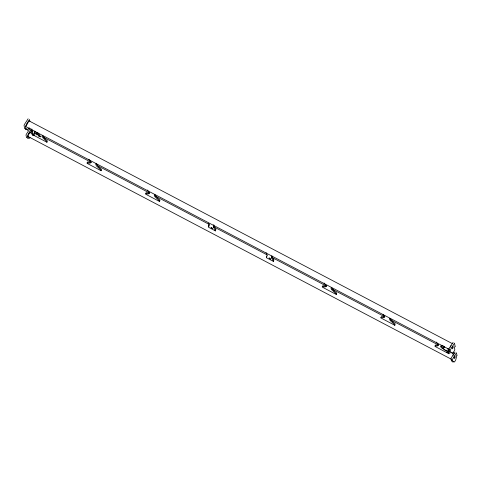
<?xml version="1.0" encoding="UTF-8"?>
<svg xmlns="http://www.w3.org/2000/svg" width="481" height="481" viewBox="0 0 481 481"><rect width="100%" height="100%" fill="white"/><g stroke="black" fill="none" stroke-linecap="round" stroke-linejoin="round"><path stroke-width="0.72" d="M451.539 359.331L27.964 136.454L29.437 132.485M42.388 135.546L42.208 136.43L42.833 137.734L46.813 141.63L46.934 142.238L33.015 134.914M27.074 124.188L28.09 122.523M96.014 163.768L95.779 164.616L96.459 165.951L100.962 170.124L101.082 170.731L87.139 163.39L87.013 162.782L89.292 163.209L90.693 162.915L90.927 162.067L88.847 159.223M154.515 194.546L154.281 195.4L154.96 196.735L159.458 200.902L159.584 201.515L145.635 194.174L145.509 193.56L147.793 193.993L149.188 193.699L149.429 192.845L147.342 190.001M331.247 287.542L331.012 288.39L331.692 289.724L336.189 293.897L336.315 294.504L322.366 287.169L322.24 286.556L324.525 286.983L325.92 286.688L326.154 285.84L324.074 282.996M389.742 318.32L389.508 319.174L390.187 320.508L394.691 324.675L394.811 325.288L380.862 317.947L380.742 317.34L383.02 317.767L384.421 317.472L384.656 316.618L383.038 314.279M450.174 347.33L451.028 345.586M29.191 133.255L30.062 132.197M447.763 352.206L447.51 352.645L446.999 352.531L446.939 352.02L447.408 351.821M213.943 225.403L214.207 226.701L215.819 229.347L215.446 230.904L208.483 227.242L208.315 226.503L209.355 224.753M213.823 224.681L213.299 225.583L213.696 227.531L215.446 230.904M271.963 255.934L272.228 257.233L273.839 259.878L273.467 261.436L266.504 257.774L266.336 257.028L267.135 255.651L266.101 252.657M30.038 130.982L27.411 135.834C27.706 141.907 28.349 135.125 29.016 138.612L30.044 137.301M46.934 142.238L47.318 140.801L44.998 138.805L42.719 135.6M101.082 170.731L101.467 169.288L98.833 167.135L96.29 163.787M159.584 201.515L159.969 200.072L157.335 197.913L154.786 194.571M208.315 226.503L208.826 225.667L208.994 226.413M213.696 227.531L214.207 226.701M215.314 230.183L215.819 229.347M266.336 257.028L266.847 256.199M273.467 261.436L271.717 258.063L272.228 257.233M273.334 260.708L273.839 259.878M336.315 294.504L336.7 293.061L334.067 290.909L331.517 287.56M394.811 325.288L395.196 323.845L392.562 321.687L390.019 318.344M436.357 342.075L438.227 344.811L438.047 345.689L436.856 346.098L434.89 345.827L435.01 346.44L448.935 353.763L449.44 352.934M451.972 360.564L451.491 361.177L450.986 358.712L451.244 357.942L455.056 352.062M29.227 127.742L27.351 130.429C26.768 125.234 25.685 133.459 25.445 126.16L29.509 119.51L29.894 121.38M30.375 130.429L30.76 129.864M24.916 128.355L24.687 128.547L24.05 125.427L24.309 124.657L28.12 118.777M26.75 137.368L26.521 137.56L26.016 135.101L26.275 134.331L30.087 128.451M449.885 351.966L449.657 352.158L449.02 349.038L449.278 348.268L453.09 342.388M453.018 355.363L453.872 354.269M26.425 129.305L25.962 129.696L25.577 128.379M449.11 351.954L448.653 349.044M446.987 351.851L448.935 353.763M444.444 347.054L442.935 347.45M442.869 348.34L444.528 347.535L444.191 346.542L442.592 345.647M438.558 344.859L437.367 345.262L435.395 344.997L435.521 345.611M91.198 162.085L89.803 162.38L87.518 161.953L87.644 162.56M149.699 192.863L148.304 193.164L146.02 192.731L146.146 193.344M326.431 285.858L325.03 286.153L322.751 285.726L322.877 286.333M384.926 316.636L383.531 316.937L381.247 316.504M34.283 132.053L35.029 132.167M30.724 130.844L32.72 131.553M27.964 136.454L28.632 136.46M442.328 345.538C439.664 345.093 440.728 348.052 442.424 348.28M38.678 136.46L40.999 136.814L40.867 135.882M35.257 131.361L34.301 131.217L34.169 132.209M446.777 350.763L447.306 350.926L446.651 350.24L446.188 350.342M34.319 133.736L34.86 133.91L34.235 133.231L33.736 133.315M33.796 134.464L34.8 135.275L34.319 135.209M448.599 352.783L447.757 352.278M452.314 343.602L29.401 121.074L28.734 121.068L27.453 122.703L25.974 126.677L449.549 349.555M43.362 137.151L91.24 162.344M97.222 165.488L149.092 192.779M155.074 195.929L208.934 224.272M213.588 226.719L267.454 255.062M272.108 257.509L326.635 286.201M331.95 289.003L384.481 316.642M390.47 319.793L438.347 344.985M441.005 346.38L442.334 347.084M452.976 352.681L454.304 353.379M33.562 134.452L32.804 133.868L31.788 128.896M443.656 349.434L448.761 352.14M442.255 347.126L441.348 346.29M442.748 348.214L445.562 350.33M38.588 135.786L35.768 132.6M37.458 132.503L39.815 135.191M36.37 132.978L40.44 136.748L40.296 136.249M34.416 132.516L36.694 134.872M30.778 131.728L33.64 134.728M30.129 132.263L33.129 135.414M447.853 348.454L448.575 352.008M271.32 256.114L271.717 258.063M208.718 223.172L209.115 225.12M31.608 129.798L31.98 131.644M455.116 346.242L454.509 347.547L454.828 349.946L452.32 354.04C451.737 348.845 450.655 357.07 450.414 349.771L454.479 343.121L455.116 346.242M456.95 355.255C455.916 357.581 456.463 360.461 453.986 362.223C453.318 358.742 452.675 365.518 452.38 359.445L456.451 352.795L456.95 355.255M452.188 347.198L452.254 348.839L453.126 347.775L453.06 346.134L452.188 347.198M454.16 356.872L454.244 358.616L455.116 357.551L455.026 355.808L454.16 356.872M33.604 135.414L32.876 135.005L33.604 135.414M211.682 227.675L210.931 227.441L212.572 228.625L211.682 227.675M269.697 258.201L268.951 257.972L270.593 259.157L269.697 258.201"/></g></svg>
